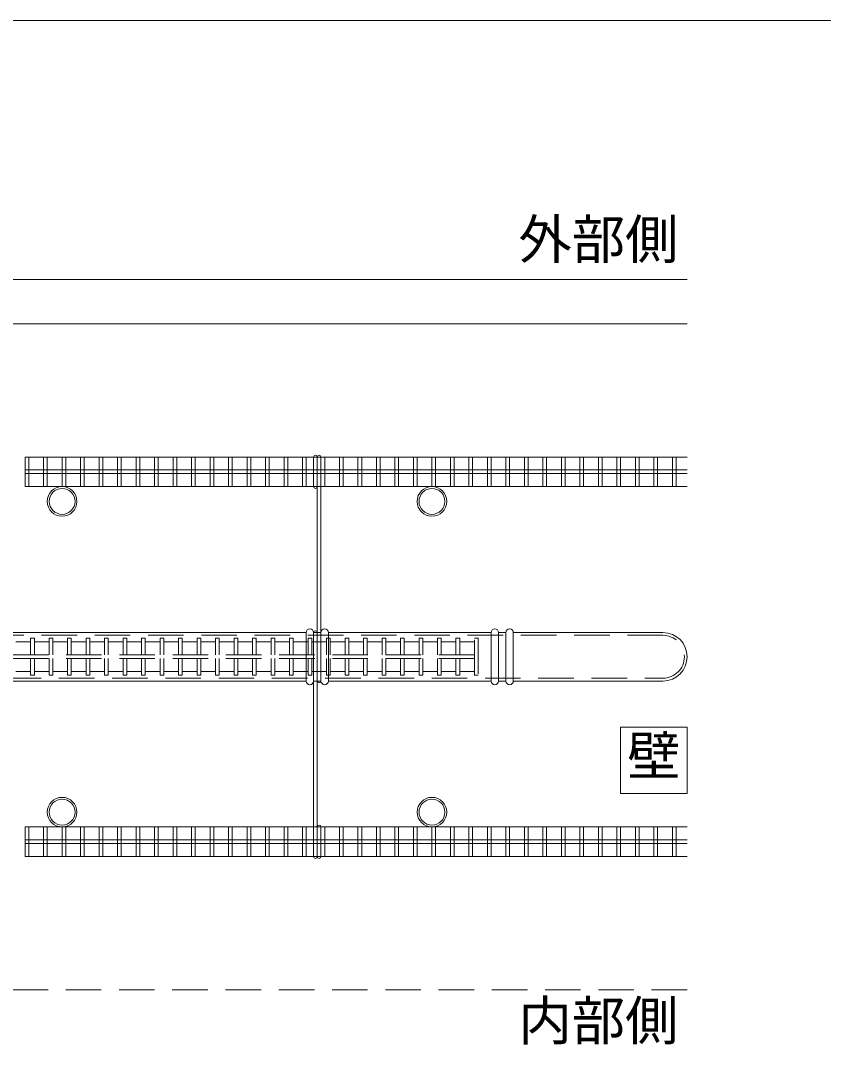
# Model space of a CAD drawing. Units: millimetres, scale not verified. Extents: x -1603 to 1603, y -1111 to 1111.
# Drawn here: x -752.3 to -535.2, y -776.8 to -500 of the extents above; entities that cross this region are included whole.
import ezdxf
from ezdxf.enums import TextEntityAlignment as Align

# ---------------------------------------------------------------- set-up
doc = ezdxf.new("R2010")
doc.units = ezdxf.units.MM
doc.header["$LTSCALE"] = 8
doc.linetypes.add('DASHED1', pattern=[1.8, 1.2, -0.6])
doc.layers.add('1-0_', color=7, linetype='Continuous', lineweight=9)
doc.layers.add('4-0_通り芯', color=5, linetype='Continuous', lineweight=9)
doc.styles.add('ＭＳ ゴシック', font='')
doc.styles.get('ＭＳ ゴシック').set_extended_font_data('MS Gothic')

msp = doc.modelspace()

# ---------------------------------------------------------------- linework, layer by layer
at = {"layer": '1-0_'}
msp.add_line((-1520, -500), (-40, -500), dxfattribs=at)
at = {"layer": '4-0_通り芯', "color": 7}
for p, q in [((-572.05, -570), (-987.95, -570)), ((-572.05, -582), (-987.95, -582)), ((-673.05, -626), (-673.05, -618)), ((-672.05, -726), (-672.05, -618)), ((-671.05, -678.55), (-671.05, -618)), ((-673.05, -726), (-673.05, -665.45)), ((-572.05, -691), (-590.05, -691)), ((-572.05, -709), (-572.05, -691)), ((-671.05, -726), (-671.05, -718))]:
    msp.add_line(p, q, dxfattribs=at)
at = {"layer": '4-0_通り芯'}
for p, q in [((-751.05, -618), (-751.05, -626)), ((-750.05, -626), (-750.05, -618)), ((-746.05, -618), (-746.05, -626)), ((-745.05, -626), (-745.05, -618)), ((-741.05, -618), (-741.05, -626)), ((-740.05, -626), (-740.05, -618)), ((-736.05, -618), (-736.05, -626)), ((-735.05, -626), (-735.05, -618)), ((-731.05, -618), (-731.05, -626)), ((-730.05, -626), (-730.05, -618)), ((-726.05, -618), (-726.05, -626)), ((-725.05, -626), (-725.05, -618)), ((-721.05, -618), (-721.05, -626)), ((-720.05, -626), (-720.05, -618)), ((-716.05, -618), (-716.05, -626)), ((-715.05, -626), (-715.05, -618)), ((-711.05, -618), (-711.05, -626)), ((-710.05, -626), (-710.05, -618)), ((-706.05, -618), (-706.05, -626)), ((-705.05, -626), (-705.05, -618)), ((-701.05, -618), (-701.05, -626)), ((-700.05, -626), (-700.05, -618)), ((-696.05, -618), (-696.05, -626)), ((-695.05, -626), (-695.05, -618)), ((-691.05, -618), (-691.05, -626)), ((-690.05, -626), (-690.05, -618)), ((-686.05, -618), (-686.05, -626)), ((-685.05, -626), (-685.05, -618)), ((-681.05, -618), (-681.05, -626)), ((-680.05, -626), (-680.05, -618)), ((-676.05, -618), (-676.05, -626)), ((-675.05, -626), (-675.05, -618)), ((-671.05, -618), (-671.05, -626)), ((-670.05, -626), (-670.05, -618)), ((-666.05, -618), (-666.05, -626)), ((-665.05, -626), (-665.05, -618)), ((-661.05, -618), (-661.05, -626)), ((-660.05, -626), (-660.05, -618)), ((-656.05, -618), (-656.05, -626)), ((-655.05, -626), (-655.05, -618)), ((-651.05, -618), (-651.05, -626)), ((-650.05, -626), (-650.05, -618)), ((-646.05, -618), (-646.05, -626)), ((-645.05, -626), (-645.05, -618)), ((-641.05, -618), (-641.05, -626)), ((-640.05, -626), (-640.05, -618)), ((-636.05, -618), (-636.05, -626)), ((-635.05, -626), (-635.05, -618)), ((-631.05, -618), (-631.05, -626)), ((-630.05, -626), (-630.05, -618)), ((-626.05, -618), (-626.05, -626)), ((-625.05, -626), (-625.05, -618)), ((-621.05, -618), (-621.05, -626)), ((-620.05, -626), (-620.05, -618)), ((-616.05, -618), (-616.05, -626)), ((-615.05, -626), (-615.05, -618)), ((-611.05, -618), (-611.05, -626)), ((-610.05, -626), (-610.05, -618)), ((-606.05, -618), (-606.05, -626)), ((-605.05, -626), (-605.05, -618)), ((-601.05, -618), (-601.05, -626)), ((-600.05, -626), (-600.05, -618)), ((-596.05, -618), (-596.05, -626)), ((-595.05, -626), (-595.05, -618)), ((-591.05, -618), (-591.05, -626)), ((-590.05, -626), (-590.05, -618)), ((-586.05, -618), (-586.05, -626)), ((-585.05, -626), (-585.05, -618)), ((-581.05, -618), (-581.05, -626)), ((-580.05, -626), (-580.05, -618)), ((-576.05, -618), (-576.05, -626)), ((-575.05, -626), (-575.05, -618)), ((-751.05, -726), (-751.05, -718)), ((-750.05, -718), (-750.05, -726)), ((-746.05, -726), (-746.05, -718)), ((-745.05, -718), (-745.05, -726)), ((-741.05, -726), (-741.05, -718)), ((-740.05, -718), (-740.05, -726)), ((-736.05, -726), (-736.05, -718)), ((-735.05, -718), (-735.05, -726)), ((-731.05, -726), (-731.05, -718)), ((-730.05, -718), (-730.05, -726)), ((-726.05, -726), (-726.05, -718)), ((-725.05, -718), (-725.05, -726)), ((-721.05, -726), (-721.05, -718)), ((-720.05, -718), (-720.05, -726)), ((-716.05, -726), (-716.05, -718)), ((-715.05, -718), (-715.05, -726)), ((-711.05, -726), (-711.05, -718)), ((-710.05, -718), (-710.05, -726)), ((-706.05, -726), (-706.05, -718)), ((-705.05, -718), (-705.05, -726)), ((-701.05, -726), (-701.05, -718)), ((-700.05, -718), (-700.05, -726)), ((-696.05, -726), (-696.05, -718)), ((-695.05, -718), (-695.05, -726)), ((-691.05, -726), (-691.05, -718)), ((-690.05, -718), (-690.05, -726)), ((-686.05, -726), (-686.05, -718)), ((-685.05, -718), (-685.05, -726)), ((-681.05, -726), (-681.05, -718)), ((-680.05, -718), (-680.05, -726)), ((-676.05, -726), (-676.05, -718)), ((-675.05, -718), (-675.05, -726)), ((-671.05, -726), (-671.05, -718)), ((-670.05, -718), (-670.05, -726)), ((-666.05, -726), (-666.05, -718)), ((-665.05, -718), (-665.05, -726)), ((-661.05, -726), (-661.05, -718)), ((-660.05, -718), (-660.05, -726)), ((-656.05, -726), (-656.05, -718)), ((-655.05, -718), (-655.05, -726)), ((-651.05, -726), (-651.05, -718)), ((-650.05, -718), (-650.05, -726)), ((-646.05, -726), (-646.05, -718)), ((-645.05, -718), (-645.05, -726)), ((-641.05, -726), (-641.05, -718)), ((-640.05, -718), (-640.05, -726)), ((-636.05, -726), (-636.05, -718)), ((-635.05, -718), (-635.05, -726)), ((-631.05, -726), (-631.05, -718)), ((-630.05, -718), (-630.05, -726)), ((-626.05, -726), (-626.05, -718)), ((-625.05, -718), (-625.05, -726)), ((-621.05, -726), (-621.05, -718)), ((-620.05, -718), (-620.05, -726)), ((-616.05, -726), (-616.05, -718)), ((-615.05, -718), (-615.05, -726)), ((-611.05, -726), (-611.05, -718)), ((-610.05, -718), (-610.05, -726)), ((-606.05, -726), (-606.05, -718)), ((-605.05, -718), (-605.05, -726)), ((-601.05, -726), (-601.05, -718)), ((-600.05, -718), (-600.05, -726)), ((-596.05, -726), (-596.05, -718)), ((-595.05, -718), (-595.05, -726)), ((-591.05, -726), (-591.05, -718)), ((-590.05, -718), (-590.05, -726)), ((-586.05, -726), (-586.05, -718)), ((-585.05, -718), (-585.05, -726)), ((-581.05, -726), (-581.05, -718)), ((-580.05, -718), (-580.05, -726)), ((-576.05, -726), (-576.05, -718)), ((-575.05, -718), (-575.05, -726))]:
    msp.add_line(p, q, dxfattribs=at)
at = {"layer": '4-0_通り芯', "color": 4}
for p, q in [((-751.05, -618), (-572.05, -618)), ((-751.05, -621.5), (-572.05, -621.5)), ((-751.05, -622.5), (-572.05, -622.5)), ((-751.05, -626), (-572.05, -626)), ((-751.05, -718), (-572.05, -718)), ((-751.05, -721.5), (-572.05, -721.5)), ((-751.05, -722.5), (-572.05, -722.5)), ((-751.05, -726), (-572.05, -726))]:
    msp.add_line(p, q, dxfattribs=at)
at = {"layer": '4-0_通り芯', "color": 2}
for p, q in [((-675.05, -665.45), (-798.397, -665.45)), ((-675.05, -678.55), (-675.05, -665.45)), ((-673.05, -678.55), (-673.05, -665.45)), ((-671.05, -665.45), (-673.05, -665.45)), ((-671.05, -678.55), (-671.05, -665.45)), ((-625.05, -665.45), (-669.05, -665.45)), ((-669.05, -678.55), (-669.05, -665.45)), ((-625.05, -678.55), (-625.05, -665.45)), ((-623.05, -678.55), (-623.05, -665.45)), ((-621.05, -665.45), (-623.05, -665.45)), ((-621.05, -678.55), (-621.05, -665.45)), ((-578.6, -665.45), (-619.05, -665.45)), ((-619.05, -678.55), (-619.05, -665.45)), ((-798.453, -678.55), (-675.05, -678.55)), ((-673.05, -678.55), (-671.05, -678.55)), ((-669.05, -678.55), (-625.05, -678.55)), ((-623.05, -678.55), (-621.05, -678.55)), ((-619.05, -678.55), (-578.6, -678.55))]:
    msp.add_line(p, q, dxfattribs=at)
at = {"layer": '4-0_通り芯', "color": 2, "linetype": 'DASHED1'}
for p, q in [((-578.6, -666.2), (-797.45, -666.2)), ((-799.496, -677.8), (-578.6, -677.8))]:
    msp.add_line(p, q, dxfattribs=at)
at = {"layer": '4-0_通り芯', "linetype": 'DASHED1'}
for p, q in [((-749.55, -671.5), (-749.55, -667)), ((-744.55, -671.5), (-744.55, -667)), ((-739.55, -671.5), (-739.55, -667)), ((-734.55, -671.5), (-734.55, -667)), ((-729.55, -671.5), (-729.55, -667)), ((-724.55, -671.5), (-724.55, -667)), ((-719.55, -671.5), (-719.55, -667)), ((-714.55, -671.5), (-714.55, -667)), ((-709.55, -671.5), (-709.55, -667)), ((-704.55, -671.5), (-704.55, -667)), ((-699.55, -671.5), (-699.55, -667)), ((-694.55, -671.5), (-694.55, -667)), ((-689.55, -671.5), (-689.55, -667)), ((-684.55, -671.5), (-684.55, -667)), ((-679.55, -671.5), (-679.55, -667)), ((-674.55, -671.5), (-674.55, -667)), ((-669.55, -671.5), (-669.55, -667)), ((-664.55, -671.5), (-664.55, -667)), ((-659.55, -667), (-658.55, -667)), ((-659.55, -671.5), (-659.55, -667)), ((-658.55, -667), (-658.55, -671.5)), ((-654.55, -667), (-653.55, -667)), ((-654.55, -671.5), (-654.55, -667)), ((-653.55, -667), (-653.55, -671.5)), ((-649.55, -671.5), (-649.55, -667)), ((-644.55, -671.5), (-644.55, -667)), ((-639.55, -671.5), (-639.55, -667)), ((-634.55, -671.5), (-634.55, -667)), ((-629.55, -677), (-629.55, -667)), ((-749.55, -677), (-749.55, -672.5)), ((-748.55, -672.5), (-748.55, -677)), ((-744.55, -677), (-744.55, -672.5)), ((-743.55, -672.5), (-743.55, -677)), ((-739.55, -677), (-739.55, -672.5)), ((-738.55, -672.5), (-738.55, -677)), ((-734.55, -677), (-734.55, -672.5)), ((-733.55, -672.5), (-733.55, -677)), ((-729.55, -677), (-729.55, -672.5)), ((-728.55, -672.5), (-728.55, -677)), ((-724.55, -677), (-724.55, -672.5)), ((-723.55, -672.5), (-723.55, -677)), ((-719.55, -677), (-719.55, -672.5)), ((-718.55, -672.5), (-718.55, -677)), ((-714.55, -677), (-714.55, -672.5)), ((-713.55, -672.5), (-713.55, -677)), ((-709.55, -677), (-709.55, -672.5)), ((-708.55, -672.5), (-708.55, -677)), ((-704.55, -677), (-704.55, -672.5)), ((-703.55, -672.5), (-703.55, -677)), ((-699.55, -677), (-699.55, -672.5)), ((-698.55, -672.5), (-698.55, -677)), ((-694.55, -677), (-694.55, -672.5)), ((-693.55, -672.5), (-693.55, -677)), ((-689.55, -677), (-689.55, -672.5)), ((-688.55, -672.5), (-688.55, -677)), ((-684.55, -677), (-684.55, -672.5)), ((-683.55, -672.5), (-683.55, -677)), ((-679.55, -677), (-679.55, -672.5)), ((-678.55, -672.5), (-678.55, -677)), ((-674.55, -677), (-674.55, -672.5)), ((-673.55, -672.5), (-673.55, -677)), ((-669.55, -677), (-669.55, -672.5)), ((-668.55, -672.5), (-668.55, -677)), ((-664.55, -677), (-664.55, -672.5)), ((-663.55, -672.5), (-663.55, -677)), ((-659.55, -677), (-659.55, -672.5)), ((-658.55, -672.5), (-658.55, -677)), ((-654.55, -677), (-654.55, -672.5)), ((-653.55, -672.5), (-653.55, -677)), ((-649.55, -677), (-649.55, -672.5)), ((-648.55, -672.5), (-648.55, -677)), ((-644.55, -677), (-644.55, -672.5)), ((-643.55, -672.5), (-643.55, -677)), ((-639.55, -677), (-639.55, -672.5)), ((-638.55, -672.5), (-638.55, -677)), ((-634.55, -677), (-634.55, -672.5)), ((-633.55, -672.5), (-633.55, -677)), ((-748.55, -677), (-749.55, -677)), ((-743.55, -677), (-744.55, -677)), ((-738.55, -677), (-739.55, -677)), ((-733.55, -677), (-734.55, -677)), ((-728.55, -677), (-729.55, -677)), ((-723.55, -677), (-724.55, -677)), ((-718.55, -677), (-719.55, -677)), ((-713.55, -677), (-714.55, -677)), ((-708.55, -677), (-709.55, -677)), ((-703.55, -677), (-704.55, -677)), ((-698.55, -677), (-699.55, -677)), ((-693.55, -677), (-694.55, -677)), ((-688.55, -677), (-689.55, -677)), ((-683.55, -677), (-684.55, -677)), ((-678.55, -677), (-679.55, -677)), ((-673.55, -677), (-674.55, -677)), ((-668.55, -677), (-669.55, -677)), ((-663.55, -677), (-664.55, -677)), ((-658.55, -677), (-659.55, -677)), ((-653.55, -677), (-654.55, -677)), ((-648.55, -677), (-649.55, -677)), ((-643.55, -677), (-644.55, -677)), ((-638.55, -677), (-639.55, -677)), ((-633.55, -677), (-634.55, -677)), ((-628.55, -677), (-629.55, -677))]:
    msp.add_line(p, q, dxfattribs=at)
at = {"layer": '4-0_通り芯', "color": 4, "linetype": 'DASHED1'}
for p, q in [((-749.55, -668), (-753.55, -668)), ((-744.55, -668), (-748.55, -668)), ((-739.55, -668), (-743.55, -668)), ((-734.55, -668), (-738.55, -668)), ((-729.55, -668), (-733.55, -668)), ((-724.55, -668), (-728.55, -668)), ((-719.55, -668), (-723.55, -668)), ((-714.55, -668), (-718.55, -668)), ((-709.55, -668), (-713.55, -668)), ((-704.55, -668), (-708.55, -668)), ((-699.55, -668), (-703.55, -668)), ((-694.55, -668), (-698.55, -668)), ((-689.55, -668), (-693.55, -668)), ((-684.55, -668), (-688.55, -668)), ((-679.55, -668), (-683.55, -668)), ((-674.55, -668), (-678.55, -668)), ((-669.55, -668), (-673.55, -668)), ((-664.55, -668), (-668.55, -668)), ((-659.55, -668), (-663.55, -668)), ((-654.55, -668), (-658.55, -668)), ((-649.55, -668), (-653.55, -668)), ((-644.55, -668), (-648.55, -668)), ((-639.55, -668), (-643.55, -668)), ((-634.55, -668), (-638.55, -668)), ((-629.55, -668), (-633.55, -668)), ((-629.55, -672.5), (-799.209, -672.5)), ((-629.55, -671.5), (-797.9, -671.5)), ((-749.55, -676), (-753.55, -676)), ((-744.55, -676), (-748.55, -676)), ((-739.55, -676), (-743.55, -676)), ((-734.55, -676), (-738.55, -676)), ((-729.55, -676), (-733.55, -676)), ((-724.55, -676), (-728.55, -676)), ((-719.55, -676), (-723.55, -676)), ((-714.55, -676), (-718.55, -676)), ((-709.55, -676), (-713.55, -676)), ((-704.55, -676), (-708.55, -676)), ((-699.55, -676), (-703.55, -676)), ((-694.55, -676), (-698.55, -676)), ((-689.55, -676), (-693.55, -676)), ((-684.55, -676), (-688.55, -676)), ((-679.55, -676), (-683.55, -676)), ((-674.55, -676), (-678.55, -676)), ((-669.55, -676), (-673.55, -676)), ((-664.55, -676), (-668.55, -676)), ((-659.55, -676), (-663.55, -676)), ((-654.55, -676), (-658.55, -676)), ((-649.55, -676), (-653.55, -676)), ((-644.55, -676), (-648.55, -676)), ((-639.55, -676), (-643.55, -676)), ((-634.55, -676), (-638.55, -676)), ((-629.55, -676), (-633.55, -676))]:
    msp.add_line(p, q, dxfattribs=at)
at = {"layer": '4-0_通り芯', "color": 7, "linetype": 'DASHED1'}
msp.add_line((-572.05, -762), (-887.95, -762), dxfattribs=at)
at = {"layer": '4-0_通り芯', "linetype": 'DASHED1'}
for points in [[(-749.55, -667), (-748.55, -667), (-748.55, -671.5)], [(-744.55, -667), (-743.55, -667), (-743.55, -671.5)], [(-739.55, -667), (-738.55, -667), (-738.55, -671.5)], [(-734.55, -667), (-733.55, -667), (-733.55, -671.5)], [(-729.55, -667), (-728.55, -667), (-728.55, -671.5)], [(-724.55, -667), (-723.55, -667), (-723.55, -671.5)], [(-719.55, -667), (-718.55, -667), (-718.55, -671.5)], [(-714.55, -667), (-713.55, -667), (-713.55, -671.5)], [(-709.55, -667), (-708.55, -667), (-708.55, -671.5)], [(-704.55, -667), (-703.55, -667), (-703.55, -671.5)], [(-699.55, -667), (-698.55, -667), (-698.55, -671.5)], [(-694.55, -667), (-693.55, -667), (-693.55, -671.5)], [(-689.55, -667), (-688.55, -667), (-688.55, -671.5)], [(-684.55, -667), (-683.55, -667), (-683.55, -671.5)], [(-679.55, -667), (-678.55, -667), (-678.55, -671.5)], [(-674.55, -667), (-673.55, -667), (-673.55, -671.5)], [(-669.55, -667), (-668.55, -667), (-668.55, -671.5)], [(-664.55, -667), (-663.55, -667), (-663.55, -671.5)], [(-649.55, -667), (-648.55, -667), (-648.55, -671.5)], [(-644.55, -667), (-643.55, -667), (-643.55, -671.5)], [(-639.55, -667), (-638.55, -667), (-638.55, -671.5)], [(-634.55, -667), (-633.55, -667), (-633.55, -671.5)], [(-629.55, -667), (-628.55, -667), (-628.55, -677)]]:
    msp.add_lwpolyline(points, dxfattribs=at)
at = {"layer": '4-0_通り芯', "color": 7}
msp.add_lwpolyline([(-590.05, -691), (-590.05, -709), (-572.05, -709)], dxfattribs=at)
at = {"layer": '4-0_通り芯', "color": 4}
for centre in [(-741.05, -630), (-641.05, -630), (-741.05, -714), (-641.05, -714)]:
    msp.add_circle(centre, 4, dxfattribs=at)
at = {"layer": '4-0_通り芯'}
for centre in [(-741.05, -630), (-641.05, -630), (-741.05, -714), (-641.05, -714)]:
    msp.add_circle(centre, 3.5, dxfattribs=at)
at = {"layer": '4-0_通り芯', "color": 7}
for centre, start, end in [((-672.55, -618), 0, 180), ((-671.55, -618), 0, 180), ((-672.55, -626), 180, 0), ((-672.55, -665.45), 0, 180), ((-671.55, -678.55), 180, 0), ((-671.55, -718), 0, 180), ((-672.55, -726), 180, 0), ((-671.55, -726), 180, 0)]:
    msp.add_arc(centre, 0.5, start, end, dxfattribs=at)
at = {"layer": '4-0_通り芯', "color": 2}
for centre, radius, start, end in [((-674.05, -665.45), 1, 90, 180), ((-674.05, -665.45), 1, 0, 90), ((-670.05, -665.45), 1, 90, 180), ((-670.05, -665.45), 1, 0, 90), ((-624.05, -665.45), 1, 90, 180), ((-624.05, -665.45), 1, 0, 90), ((-620.05, -665.45), 1, 90, 180), ((-620.05, -665.45), 1, 0, 90), ((-578.6, -672), 6.55, 270, 90), ((-674.05, -678.55), 1, 180, 270), ((-674.05, -678.55), 1, 270, 0), ((-670.05, -678.55), 1, 180, 270), ((-670.05, -678.55), 1, 270, 0), ((-624.05, -678.55), 1, 180, 270), ((-624.05, -678.55), 1, 270, 0), ((-620.05, -678.55), 1, 180, 270), ((-620.05, -678.55), 1, 270, 0)]:
    msp.add_arc(centre, radius, start, end, dxfattribs=at)
at = {"layer": '4-0_通り芯', "color": 2, "linetype": 'DASHED1'}
msp.add_arc((-578.6, -672), 5.8, 270, 90, dxfattribs=at)

# ---------------------------------------------------------------- texts
at = {"layer": '4-0_通り芯', "color": 7, "style": 'ＭＳ ゴシック'}
for s, p in [('外部側', (-617.65, -567.6)), ('壁', (-588.25, -707.2)), ('内部側', (-617.65, -778.8))]:
    msp.add_text(s, height=10.56, dxfattribs=at).set_placement(p, align=Align.BOTTOM_LEFT)

doc.saveas('drawing.dxf')
